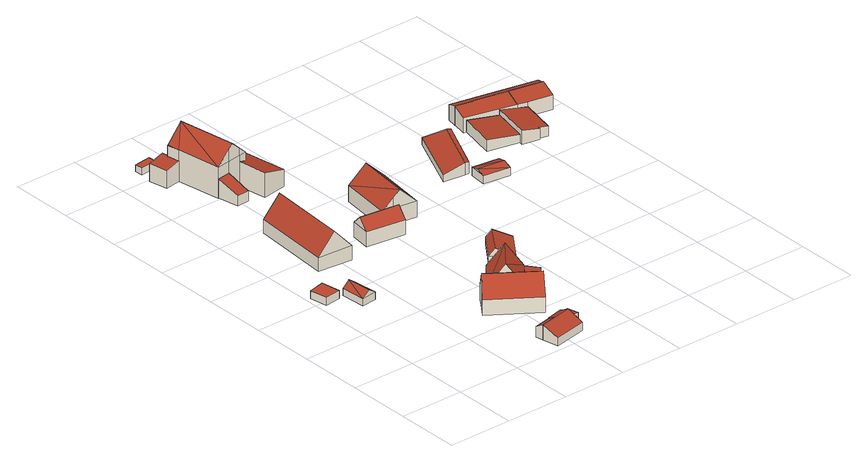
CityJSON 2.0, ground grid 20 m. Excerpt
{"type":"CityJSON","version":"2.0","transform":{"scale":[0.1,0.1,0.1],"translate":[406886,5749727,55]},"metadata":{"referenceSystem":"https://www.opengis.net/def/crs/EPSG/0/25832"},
"CityObjects":{
"building1":{"type":"Building","attributes":{"Gemeindeschluessel":"05515000","Geometrietyp2DReferenz":"3000","function":"51009_1611","roofType":"1000","measuredHeight":2.36},"geometry":[{"type":"Solid","lod":"2","boundaries":[[[[0,1,2,3]],[[4,5,1,0]],[[6,7,5,4]],[[3,2,7,6]],[[4,0,3,6]],[[1,5,7,2]]]],"semantics":{"surfaces":[{"type":"WallSurface"},{"type":"RoofSurface"},{"type":"GroundSurface"}],"values":[[0,0,0,0,1,2]]}}]},
"building2":{"type":"Building","attributes":{"Gemeindeschluessel":"05515000","Geometrietyp2DReferenz":"3000","function":"31001_1310","roofType":"3100","measuredHeight":3.98},"geometry":[{"type":"Solid","lod":"2","boundaries":[[[[8,9,10,11]],[[12,13,9,8]],[[14,15,13,12]],[[11,10,15,14]],[[8,16,12]],[[14,17,11]],[[16,8,11]],[[11,17,16]],[[12,16,17]],[[17,14,12]],[[9,13,15,10]]]],"semantics":{"surfaces":[{"type":"WallSurface"},{"type":"RoofSurface"},{"type":"GroundSurface"}],"values":[[0,0,0,0,0,0,1,1,1,1,2]]}}]},
"building3":{"type":"Building","attributes":{"Gemeindeschluessel":"05515000","Geometrietyp2DReferenz":"3000","function":"51009_1610","roofType":"2100","measuredHeight":4.68},"geometry":[{"type":"Solid","lod":"2","boundaries":[[[[18,19,20,21]],[[22,23,19,18]],[[24,25,23,22]],[[21,20,25,24]],[[22,18,21,24]],[[19,23,25,20]]]],"semantics":{"surfaces":[{"type":"WallSurface"},{"type":"RoofSurface"},{"type":"GroundSurface"}],"values":[[0,0,0,0,1,2]]}}]},
"building4":{"type":"Building","attributes":{"Gemeindeschluessel":"05515000","Geometrietyp2DReferenz":"3000","function":"31001_2700","roofType":"5000","measuredHeight":4.78},"geometry":[{"type":"Solid","lod":"2","boundaries":[[[[26,27,28,29]],[[30,31,27,26]],[[22,23,31,30]],[[18,19,23,22]],[[32,20,19,18]],[[29,28,20,32]],[[33,34,30,26]],[[32,18,22,34,33,29]],[[30,34,22]],[[29,33,26]],[[27,31,23,19,20,28]]]],"semantics":{"surfaces":[{"type":"WallSurface"},{"type":"RoofSurface"},{"type":"GroundSurface"}],"values":[[0,0,0,0,0,0,1,1,0,0,2]]}}]},
"building5":{"type":"Building","attributes":{"Gemeindeschluessel":"05515000","Geometrietyp2DReferenz":"3000","function":"31001_1000","roofType":"5000","measuredHeight":10.68},"address":[{"country":"Germany","locality":"Münster","thoroughfareNumber":"267","thoroughfareName":"Westfalenstraße"}],"geometry":[{"type":"Solid","lod":"2","boundaries":[[[[35,36,37,38]],[[39,40,36,35]],[[41,42,40,39]],[[43,44,42,41]],[[45,46,44,43]],[[47,48,46,45]],[[49,50,48,47]],[[51,52,50,49]],[[53,54,52,51]],[[38,37,54,53]],[[55,51,49,56]],[[43,41,39,35,38,53,55,56,47,45]],[[51,55,53]],[[47,56,49]],[[36,40,42,44,46,48,50,52,54,37]]]],"semantics":{"surfaces":[{"type":"WallSurface"},{"type":"RoofSurface"},{"type":"GroundSurface"}],"values":[[0,0,0,0,0,0,0,0,0,0,1,1,0,0,2]]}}]},
"building6":{"type":"Building","attributes":{"Gemeindeschluessel":"05515000","Geometrietyp2DReferenz":"3000","function":"31001_1000","roofType":"2100","measuredHeight":2.92},"geometry":[{"type":"Solid","lod":"2","boundaries":[[[[57,58,59,60]],[[61,62,58,57]],[[63,64,62,61]],[[65,66,64,63]],[[60,59,66,65]],[[63,61,57,60,65]],[[58,62,64,66,59]]]],"semantics":{"surfaces":[{"type":"WallSurface"},{"type":"RoofSurface"},{"type":"GroundSurface"}],"values":[[0,0,0,0,0,1,2]]}}]},
"building7":{"type":"Building","attributes":{"Gemeindeschluessel":"05515000","Geometrietyp2DReferenz":"3000","function":"31001_1000"},"address":[{"country":"Germany","locality":"Münster","thoroughfareNumber":"6","thoroughfareName":"Am Emmerbach"}],"children":["building7-1","building7-2","building7-3"]},
"building7-1":{"type":"BuildingPart","attributes":{"roofType":"3100","measuredHeight":10.45},"parents":["building7"],"geometry":[{"type":"Solid","lod":"2","boundaries":[[[[67,68,69,70]],[[71,72,68,67]],[[73,74,72,71]],[[75,76,74,73]],[[77,78,76,75]],[[79,80,78,77]],[[81,82,80,79]],[[83,84,82,81]],[[85,84,83]],[[77,75,73,79]],[[71,67,70,86,87,83,81,79,73]],[[68,72,74,76,78,80,82,84]],[[86,70,69]],[[83,87,85]],[[68,84,85,69]],[[85,87,86,69]]]],"semantics":{"surfaces":[{"type":"WallSurface"},{"type":"RoofSurface"},{"type":"GroundSurface"},{"type":"ClosureSurface"}],"values":[[0,0,0,0,0,0,0,0,0,1,1,2,0,0,3,3]]}}]},
"building7-2":{"type":"BuildingPart","attributes":{"roofType":"2100","measuredHeight":3.58},"parents":["building7"],"geometry":[{"type":"Solid","lod":"2","boundaries":[[[[88,89,90,91]],[[92,93,89,88]],[[94,95,93,92]],[[92,88,91,94]],[[89,93,95,90]],[[95,94,91,90]]]],"semantics":{"surfaces":[{"type":"WallSurface"},{"type":"RoofSurface"},{"type":"GroundSurface"},{"type":"ClosureSurface"}],"values":[[0,0,0,1,2,3]]}}]},
"building7-3":{"type":"BuildingPart","attributes":{"roofType":"3100","measuredHeight":10.61},"parents":["building7"],"geometry":[{"type":"Solid","lod":"2","boundaries":[[[[96,97,84,85]],[[98,91,90,97,96]],[[69,68,95,94,99]],[[100,96,85]],[[85,87,101,100]],[[98,100,101]],[[101,86,69,99,98]],[[100,98,96]],[[97,90,95,68,84]],[[91,98,99,94]],[[95,90,91,94]],[[68,69,85,84]],[[101,87,86]],[[86,87,85,69]]]],"semantics":{"surfaces":[{"type":"WallSurface"},{"type":"RoofSurface"},{"type":"GroundSurface"},{"type":"ClosureSurface"}],"values":[[0,0,0,1,1,1,1,0,2,0,3,3,0,3]]}}]},
"building8":{"type":"Building","attributes":{"Gemeindeschluessel":"05515000","Geometrietyp2DReferenz":"3000","function":"31001_2460","roofType":"1000","measuredHeight":2.1},"geometry":[{"type":"Solid","lod":"2","boundaries":[[[[102,103,104,105]],[[106,107,103,102]],[[108,109,107,106]],[[105,104,109,108]],[[106,102,105,108]],[[103,107,109,104]]]],"semantics":{"surfaces":[{"type":"WallSurface"},{"type":"RoofSurface"},{"type":"GroundSurface"}],"values":[[0,0,0,0,1,2]]}}]},
"building9":{"type":"Building","attributes":{"Gemeindeschluessel":"05515000","Geometrietyp2DReferenz":"3000","function":"31001_2460","roofType":"2100","measuredHeight":5.85},"geometry":[{"type":"Solid","lod":"2","boundaries":[[[[110,111,112,113]],[[114,115,111,110]],[[116,117,115,114]],[[113,112,117,116]],[[114,110,113,116]],[[111,115,117,112]]]],"semantics":{"surfaces":[{"type":"WallSurface"},{"type":"RoofSurface"},{"type":"GroundSurface"}],"values":[[0,0,0,0,1,2]]}}]},
"building10":{"type":"Building","attributes":{"Gemeindeschluessel":"05515000","Geometrietyp2DReferenz":"3000","function":"31001_1000"},"address":[{"country":"Germany","locality":"Münster","thoroughfareNumber":"265","thoroughfareName":"Westfalenstraße"}],"children":["building10-1","building10-2","building10-3"]},
"building10-1":{"type":"BuildingPart","attributes":{"roofType":"5000","measuredHeight":14.75},"parents":["building10"],"geometry":[{"type":"Solid","lod":"2","boundaries":[[[[118,119,120,121,122]],[[123,124,125,119,118]],[[126,127,128,129,130]],[[131,132,127,126]],[[133,134,135,132,131]],[[136,137,138,131]],[[131,138,133]],[[138,122,133]],[[122,139,133]],[[140,141,123,137]],[[123,118,137]],[[138,137,118]],[[140,130,141]],[[140,137,136,126,130]],[[136,131,126]],[[138,118,122]],[[142,120,119,125,143,128,127,132,135]],[[134,133,139,144]],[[142,135,134,144]],[[144,139,122,121]],[[120,142,144,121]],[[124,123,141,145]],[[143,125,124,145]],[[145,141,130,129]],[[128,143,145,129]]]],"semantics":{"surfaces":[{"type":"WallSurface"},{"type":"RoofSurface"},{"type":"GroundSurface"},{"type":"ClosureSurface"}],"values":[[0,0,0,0,0,1,1,1,1,1,1,1,0,0,0,0,2,0,3,0,3,0,3,0,3]]}}]},
"building10-2":{"type":"BuildingPart","attributes":{"roofType":"2100","measuredHeight":7.7},"parents":["building10"],"geometry":[{"type":"Solid","lod":"2","boundaries":[[[[129,128,146,147]],[[148,149,125,124]],[[150,151,149,148]],[[147,146,151,150]],[[148,124,145,129,147,150]],[[128,143,125,149,151,146]],[[143,128,129,145]],[[143,145,124,125]]]],"semantics":{"surfaces":[{"type":"WallSurface"},{"type":"RoofSurface"},{"type":"GroundSurface"},{"type":"ClosureSurface"}],"values":[[0,0,0,0,1,2,3,3]]}}]},
"building10-3":{"type":"BuildingPart","attributes":{"roofType":"2100","measuredHeight":6.39},"parents":["building10"],"geometry":[{"type":"Solid","lod":"2","boundaries":[[[[152,153,154,155]],[[121,120,153,152]],[[156,157,135,134]],[[155,154,157,156]],[[134,144,121,152,155,156]],[[153,120,142,135,157,154]],[[142,120,121,144]],[[142,144,134,135]]]],"semantics":{"surfaces":[{"type":"WallSurface"},{"type":"RoofSurface"},{"type":"GroundSurface"},{"type":"ClosureSurface"}],"values":[[0,0,0,0,1,2,3,3]]}}]},
"building11":{"type":"Building","attributes":{"Gemeindeschluessel":"05515000","Geometrietyp2DReferenz":"3000","function":"31001_2700","roofType":"5000","measuredHeight":7.64},"geometry":[{"type":"Solid","lod":"2","boundaries":[[[[158,159,160,161]],[[162,163,159,158]],[[164,165,163,162]],[[166,167,165,164]],[[168,169,167,166]],[[170,171,169,168]],[[161,160,171,170]],[[172,173,164,162]],[[166,170,168]],[[172,158,161]],[[172,161,170]],[[172,170,166]],[[166,173,172]],[[158,172,162]],[[164,173,166]],[[159,163,165,167,169,171,160]]]],"semantics":{"surfaces":[{"type":"WallSurface"},{"type":"RoofSurface"},{"type":"GroundSurface"}],"values":[[0,0,0,0,0,0,0,1,1,1,1,1,1,0,0,2]]}}]},
"building12":{"type":"Building","attributes":{"Gemeindeschluessel":"05515000","Geometrietyp2DReferenz":"3000","function":"31001_2460","roofType":"3100","measuredHeight":4.68},"geometry":[{"type":"Solid","lod":"2","boundaries":[[[[174,175,176,177]],[[178,179,175,174]],[[180,181,179,178]],[[177,176,181,180]],[[174,182,178]],[[180,183,177]],[[177,183,182,174]],[[178,182,183,180]],[[175,179,181,176]]]],"semantics":{"surfaces":[{"type":"WallSurface"},{"type":"RoofSurface"},{"type":"GroundSurface"}],"values":[[0,0,0,0,0,0,1,1,2]]}}]},
"building13":{"type":"Building","attributes":{"Gemeindeschluessel":"05515000","Geometrietyp2DReferenz":"3000","function":"31001_2700","roofType":"3100","measuredHeight":10.27},"geometry":[{"type":"Solid","lod":"2","boundaries":[[[[184,185,186,187]],[[188,189,185,184]],[[190,191,189,188]],[[192,193,191,190]],[[187,186,193,192]],[[194,187,195]],[[192,196,195,187]],[[184,194,188]],[[195,188,194]],[[196,192,190]],[[195,196,190,188]],[[194,184,187]],[[185,189,191,193,186]]]],"semantics":{"surfaces":[{"type":"WallSurface"},{"type":"RoofSurface"},{"type":"GroundSurface"}],"values":[[0,0,0,0,0,1,1,1,1,0,0,0,2]]}}]},
"building14":{"type":"Building","attributes":{"Gemeindeschluessel":"05515000","Geometrietyp2DReferenz":"3000","function":"31001_1310","roofType":"3100","measuredHeight":3.26},"geometry":[{"type":"Solid","lod":"2","boundaries":[[[[197,198,199,200]],[[201,202,198,197]],[[203,204,202,201]],[[200,199,204,203]],[[197,205,201]],[[203,206,200]],[[205,197,200]],[[200,206,205]],[[201,205,206]],[[206,203,201]],[[198,202,204,199]]]],"semantics":{"surfaces":[{"type":"WallSurface"},{"type":"RoofSurface"},{"type":"GroundSurface"}],"values":[[0,0,0,0,0,0,1,1,1,1,2]]}}]},
"building15":{"type":"Building","attributes":{"Gemeindeschluessel":"05515000","Geometrietyp2DReferenz":"3000","function":"31001_2700","roofType":"2100","measuredHeight":3.71},"geometry":[{"type":"Solid","lod":"2","boundaries":[[[[207,208,209,210]],[[211,212,208,207]],[[213,214,212,211]],[[210,209,214,213]],[[211,207,210,213]],[[208,212,214,209]]]],"semantics":{"surfaces":[{"type":"WallSurface"},{"type":"RoofSurface"},{"type":"GroundSurface"}],"values":[[0,0,0,0,1,2]]}}]},
"building16":{"type":"Building","attributes":{"Gemeindeschluessel":"05515000","Geometrietyp2DReferenz":"3000","function":"51009_1610","roofType":"2100","measuredHeight":3.8},"geometry":[{"type":"Solid","lod":"2","boundaries":[[[[215,209,216,217]],[[218,214,209,215]],[[219,220,214,218]],[[217,216,220,219]],[[218,215,217,219]],[[209,214,220,216]]]],"semantics":{"surfaces":[{"type":"WallSurface"},{"type":"RoofSurface"},{"type":"GroundSurface"}],"values":[[0,0,0,0,1,2]]}}]},
"building17":{"type":"Building","attributes":{"Gemeindeschluessel":"05515000","Geometrietyp2DReferenz":"3000","function":"51009_1610","roofType":"2100","measuredHeight":3.55},"geometry":[{"type":"Solid","lod":"2","boundaries":[[[[221,222,223,224]],[[225,226,222,221]],[[227,228,226,225]],[[224,223,228,227]],[[225,221,224,227]],[[222,226,228,223]]]],"semantics":{"surfaces":[{"type":"WallSurface"},{"type":"RoofSurface"},{"type":"GroundSurface"}],"values":[[0,0,0,0,1,2]]}}]},
"building18":{"type":"Building","attributes":{"Gemeindeschluessel":"05515000","Geometrietyp2DReferenz":"3000","function":"31001_2700","roofType":"2100","measuredHeight":6},"geometry":[{"type":"Solid","lod":"2","boundaries":[[[[229,230,231,232]],[[233,234,230,229]],[[235,236,234,233]],[[237,238,236,235]],[[239,240,238,237]],[[241,242,240,239]],[[232,231,242,241]],[[239,237,235,233,229,232,241]],[[230,234,236,238,240,242,231]]]],"semantics":{"surfaces":[{"type":"WallSurface"},{"type":"RoofSurface"},{"type":"GroundSurface"}],"values":[[0,0,0,0,0,0,0,1,2]]}}]},
"building19":{"type":"Building","attributes":{"Gemeindeschluessel":"05515000","Geometrietyp2DReferenz":"3000","function":"31001_2700","roofType":"2100","measuredHeight":4.15},"geometry":[{"type":"Solid","lod":"2","boundaries":[[[[243,244,245,246]],[[247,248,244,243]],[[249,228,248,247]],[[250,251,228,249]],[[252,253,251,250]],[[254,255,253,252]],[[246,245,255,254]],[[252,250,249,247,243,246,254]],[[244,248,228,251,253,255,245]]]],"semantics":{"surfaces":[{"type":"WallSurface"},{"type":"RoofSurface"},{"type":"GroundSurface"}],"values":[[0,0,0,0,0,0,0,1,2]]}}]},
"building20":{"type":"Building","attributes":{"Gemeindeschluessel":"05515000","Geometrietyp2DReferenz":"3000","function":"51009_1610","roofType":"2100","measuredHeight":5.96},"geometry":[{"type":"Solid","lod":"2","boundaries":[[[[256,257,258,259]],[[260,261,257,256]],[[262,263,261,260]],[[264,265,263,262]],[[266,267,265,264]],[[268,269,267,266]],[[270,271,269,268]],[[259,258,271,270]],[[268,266,264,262,260,256,259,270]],[[257,261,263,265,267,269,271,258]]]],"semantics":{"surfaces":[{"type":"WallSurface"},{"type":"RoofSurface"},{"type":"GroundSurface"}],"values":[[0,0,0,0,0,0,0,0,1,2]]}}]},
"building21":{"type":"Building","attributes":{"Gemeindeschluessel":"05515000","Geometrietyp2DReferenz":"3000","function":"31001_2460","roofType":"2100","measuredHeight":5.92},"geometry":[{"type":"Solid","lod":"2","boundaries":[[[[237,272,273,239]],[[274,275,272,237]],[[276,277,275,274]],[[278,279,277,276]],[[280,281,279,278]],[[239,273,281,280]],[[278,276,274,237,239,280]],[[272,275,277,279,281,273]]]],"semantics":{"surfaces":[{"type":"WallSurface"},{"type":"RoofSurface"},{"type":"GroundSurface"}],"values":[[0,0,0,0,0,0,1,2]]}}]}
},
"vertices":[
[61,646,34],[61,646,10],[10,634,10],[10,634,34],[70,585,34],[70,585,10],[19,578,34],[19,578,10],
[138,516,34],[138,516,12],[132,593,12],[132,593,34],[89,509,34],[89,509,12],[85,587,34],[85,587,12],[114,512,52],[109,590,52],
[392,69,61],[392,69,14],[387,93,14],[387,93,47],[339,58,61],[339,58,14],[334,82,47],[334,82,14],
[453,29,39],[453,29,14],[438,104,14],[438,104,49],[349,7,39],[349,7,14],[387,93,49],[444,77,62],[339,55,62],
[264,949,34],[264,949,9],[246,951,9],[246,951,54],[262,923,34],[262,923,9],[263,923,34],[263,923,9],[253,793,33],[253,793,9],[234,795,54],[234,795,9],[229,721,54],[229,721,9],[120,730,51],[120,730,9],[139,982,51],[139,982,9],[247,973,55],[247,973,9],[192,977,116],[173,726,116],
[469,111,40],[469,111,15],[438,105,15],[438,105,45],[477,75,40],[477,75,15],[445,69,45],[445,69,15],[438,104,45],[438,104,15],
[446,260,63],[446,260,16],[446,260,53],[446,260,64],[482,234,64],[482,234,16],[459,198,120],[459,198,16],[436,162,64],[436,162,16],[298,260,63],[298,260,16],[323,295,120],[323,295,16],[347,330,63],[347,330,16],[363,318,63],[363,318,16],[363,318,53],[440,264,64],[370,314,63],
[550,316,45],[550,316,16],[514,345,16],[514,345,51],[519,277,45],[519,277,16],[483,306,51],[483,306,16],
[435,408,53],[435,408,16],[514,345,53],[483,306,53],[475,376,122],[405,289,122],
[66,1426,51],[66,1426,30],[68,1401,30],[68,1401,51],[118,1432,51],[118,1432,30],[120,1406,51],[120,1406,30],
[218,1137,41],[218,1137,11],[209,1207,11],[209,1207,69],[178,1133,42],[178,1133,11],[167,1201,69],[167,1201,11],
[248,1396,105],[248,1396,8],[142,1380,8],[142,1380,72],[142,1380,105],[261,1309,105],[261,1309,78],[261,1309,8],[209,1207,105],[209,1207,8],[252,1214,8],[252,1214,85],[252,1214,105],[167,1201,105],[167,1201,8],[146,1339,105],[146,1339,71],[146,1339,8],[209,1207,144],[222,1209,155],[194,1388,155],[139,1379,105],[252,1214,127],[276,1218,105],[139,1379,8],[276,1218,8],[139,1379,71],[276,1218,78],
[266,1125,8],[266,1125,85],[313,1317,62],[313,1317,8],[342,1137,62],[342,1137,8],
[139,1400,72],[139,1400,8],[86,1391,8],[86,1391,63],[96,1331,63],[96,1331,8],
[433,792,55],[433,792,9],[400,797,9],[400,797,55],[425,731,55],[425,731,9],[303,748,55],[303,748,9],[311,810,55],[311,810,9],[376,802,55],[376,802,9],[376,800,55],[376,800,9],[429,763,86],[307,779,86],
[546,415,39],[546,415,16],[607,499,16],[607,499,39],[486,459,39],[486,459,16],[547,543,39],[547,543,16],[501,448,63],[561,532,63],
[532,948,59],[532,948,10],[422,963,10],[422,963,59],[509,782,59],[509,782,10],[433,792,59],[433,792,10],[400,797,59],[400,797,10],[477,955,112],[455,789,112],[433,792,91],
[847,842,37],[847,842,12],[762,853,12],[762,853,37],[839,785,37],[839,785,12],[755,797,37],[755,797,12],[843,814,45],[758,825,45],
[684,879,31],[684,879,9],[752,870,9],[752,870,46],[769,1069,30],[769,1069,9],[830,1040,46],[830,1040,9],
[752,870,47],[764,869,9],[764,869,45],[830,1040,47],[842,1035,45],[842,1035,9],
[879,929,44],[879,929,8],[978,909,8],[978,909,33],[904,1045,44],[904,1045,8],[1002,1023,33],[1002,1023,8],
[906,1094,66],[906,1094,6],[896,1047,6],[896,1047,53],[961,1082,66],[961,1082,6],[961,1084,66],[961,1084,6],[1064,1062,66],[1064,1062,6],[1053,1010,52],[1053,1010,6],[1002,1023,52],[1002,1023,6],
[1028,887,42],[1028,887,8],[1029,893,8],[1029,893,42],[975,898,50],[975,898,8],[1002,1023,50],[1053,1010,42],[1053,1010,8],[1083,1002,38],[1083,1002,8],[1058,887,38],[1058,887,8],
[906,1094,65],[906,1094,5],[961,1082,5],[961,1082,65],[913,1127,53],[913,1127,5],[1178,1072,53],[1178,1072,5],[1171,1041,64],[1171,1041,5],[1064,1063,64],[1064,1063,5],[1064,1062,64],[1064,1062,5],[961,1084,64],[961,1084,5],
[1064,1062,7],[1053,1010,7],[1064,1063,66],[1064,1063,7],[1171,1041,66],[1171,1041,7],[1159,987,52],[1159,987,7],[1083,1002,52],[1083,1002,7]
]}
